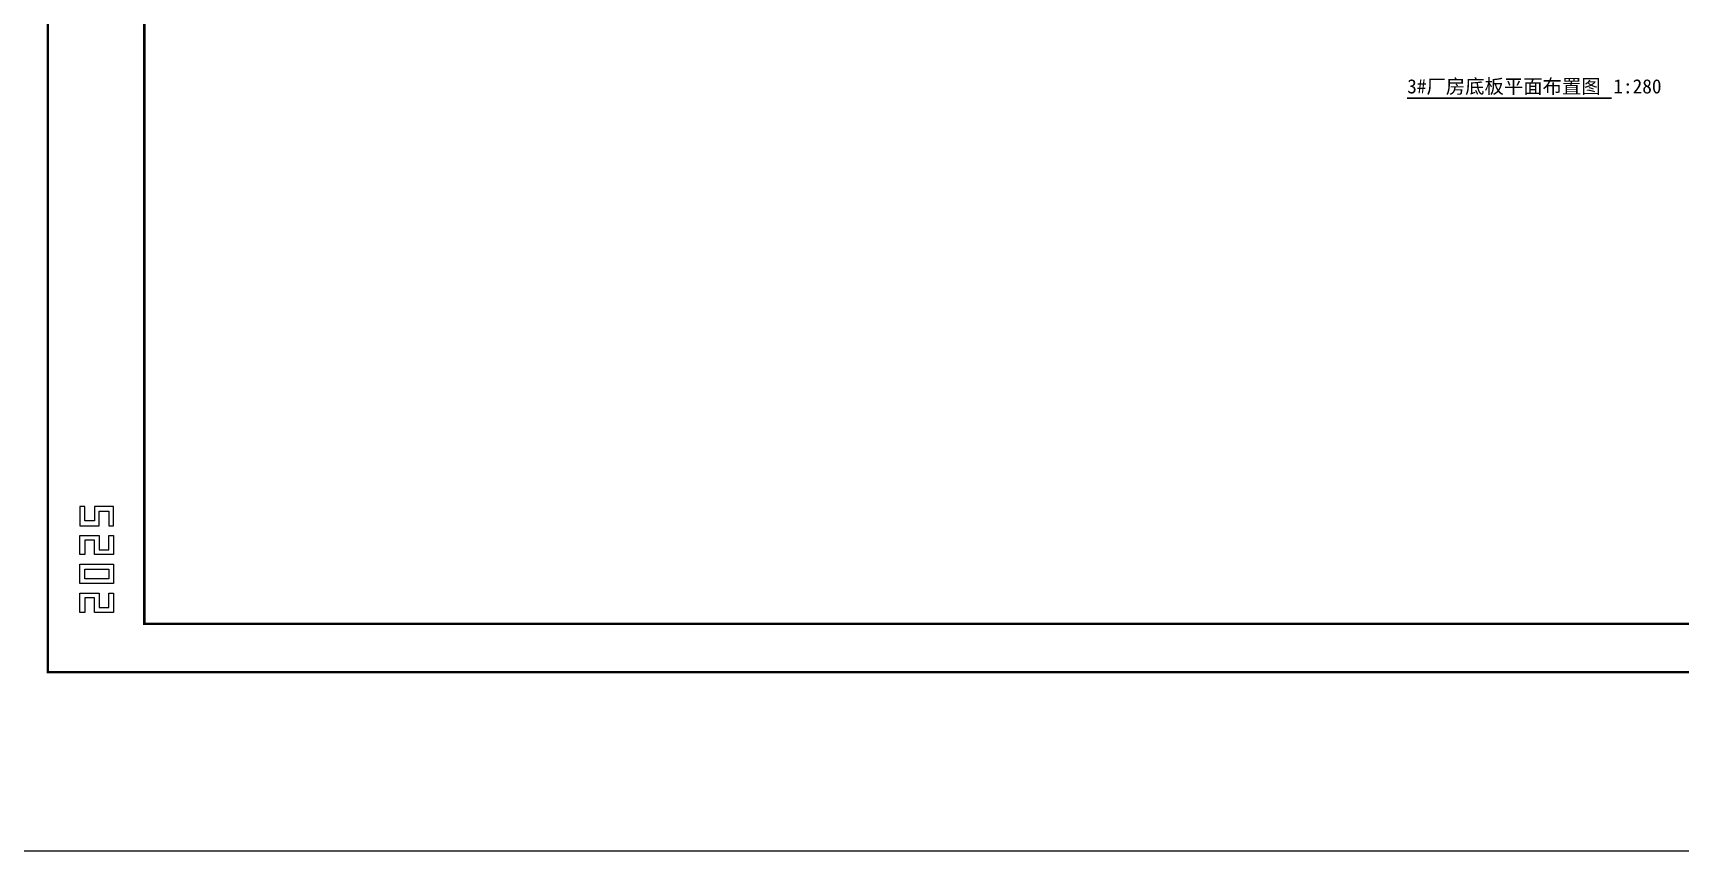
# Model space of a CAD drawing. Extents: x -599358 to 2865263, y -1062760 to 486533.
# Drawn here: x 2054712 to 2225619, y -977180 to -892293 of the extents above; entities that cross this region are included whole.
import ezdxf
from ezdxf.enums import TextEntityAlignment as Align

# ---------------------------------------------------------------- set-up
doc = ezdxf.new("R2010")
doc.units = 0
for name, color, linetype in [('0-cxFrame', 155, 'Continuous'), ('DIM_SYMB', 3, 'Continuous'), ('PUB_TEXT', 7, 'Continuous'), ('屋面板111', 6, 'Continuous')]:
    doc.layers.add(name, color=color, linetype=linetype)
doc.layers.add('0-cxText', color=131, linetype='Continuous', lineweight=25)
doc.styles.add('cx_tuming', font='simhei.ttf')
doc.styles.add('cx_tuqian1', font='宋体.shx')
doc.styles.add('黑体', font='simhei.ttf')

# ---------------------------------------------------------------- blocks, each defined once
blk = doc.blocks.new('TK22.A2 L(Dragon)')
at = {"layer": '0-cxFrame', "color": 7, "const_width": 0.5}
blk.add_lwpolyline([(0, 0), (-594, 0), (-594, 420), (0, 420)], close=True, dxfattribs=at)
at = {"layer": '0-cxFrame', "const_width": 0.5}
blk.add_lwpolyline([(-80, 10), (-574, 10), (-574, 410), (-80, 410)], close=True, dxfattribs=at)
at = {"layer": 'Defpoints', "color": 2}
for points in [[(-586.37, 34.37), (-587.37, 34.37), (-587.37, 30.37), (-583.37, 30.37), (-583.37, 33.37), (-581.37, 33.37), (-581.37, 30.37), (-580.37, 30.37), (-580.37, 34.37), (-584.37, 34.37), (-584.37, 31.37), (-586.37, 31.37), (-586.37, 34.37)], [(-586.37, 24.37), (-587.37, 24.37), (-587.37, 28.37), (-583.37, 28.37), (-583.37, 25.37), (-581.37, 25.37), (-581.37, 28.37), (-580.37, 28.37), (-580.37, 24.37), (-584.37, 24.37), (-584.37, 27.37), (-586.37, 27.37), (-586.37, 24.37)], [(-586.37, 12.37), (-587.37, 12.37), (-587.37, 16.37), (-583.37, 16.37), (-583.37, 13.37), (-581.37, 13.37), (-581.37, 16.37), (-580.37, 16.37), (-580.37, 12.37), (-584.37, 12.37), (-584.37, 15.37), (-586.37, 15.37), (-586.37, 12.37)]]:
    blk.add_lwpolyline(points, dxfattribs=at)
for points in [[(-587.37, 18.37), (-587.37, 22.37), (-580.37, 22.37), (-580.37, 18.37)], [(-586.37, 19.37), (-586.37, 21.37), (-581.37, 21.37), (-581.37, 19.37)]]:
    blk.add_lwpolyline(points, close=True, dxfattribs=at)
at = {"style": '黑体', "flags": 4}
blk.add_attdef('图幅', text='', height=3.3, dxfattribs=at).set_placement((-40, 3), align=Align.RIGHT)
at = {"layer": '0-cxText', "flags": 4}
for tag, height, style, p in [('建设单位', 3.5, 'cx_tuming', (-45, 240)), ('项目名称', 3.5, 'cx_tuming', (-45, 210)), ('子项名称', 3.5, 'cx_tuming', (-45, 180)), ('工程编号', 3.3, 'cx_tuqian1', (-35, 165)), ('图名1', 3.5, 'cx_tuming', (-45, 87)), ('图名2', 3.5, 'cx_tuming', (-45, 79)), ('图名3', 3.5, 'cx_tuming', (-45, 71)), ('出图日期', 3.3, 'cx_tuqian1', (-39, 60)), ('专业', 3.3, 'cx_tuqian1', (-55, 52)), ('图号', 3.3, 'cx_tuqian1', (-55, 44)), ('版次', 3.3, 'cx_tuqian1', (-20, 44))]:
    blk.add_attdef(tag, text='', height=height, dxfattribs=dict(at, style=style)).set_placement(p, align=Align.MIDDLE)
at = {"layer": 'Defpoints', "color": 6, "flags": 4}
for tag, height, style, p in [('tufu', 3.3, '黑体', (-12, 12)), ('dwfname', 4, 'cx_tuqian1', (-80, 3))]:
    blk.add_attdef(tag, text='', height=height, dxfattribs=dict(at, style=style)).set_placement(p, align=Align.RIGHT)

msp = doc.modelspace()

# ---------------------------------------------------------------- linework, layer by layer
at = {"layer": 'DIM_SYMB', "const_width": 196}
msp.add_lwpolyline([(2197303.2, -899064.1), (2218514.8, -899064.1)], dxfattribs=at)
at = {"layer": '屋面板111', "ltscale": 2500}
msp.add_lwpolyline([(-94863.2, -613531.4), (2392855.7, -613531.4), (2392855.7, -977180.1), (-94863.2, -977180.1)], close=True, dxfattribs=at)

# ---------------------------------------------------------------- block references
at = {"layer": '0-cxFrame', "xscale": 500, "yscale": 500, "zscale": 500}
msp.add_blockref('TK22.A2 L(Dragon)', (2353268.2, -958607), dxfattribs=at)

# ---------------------------------------------------------------- texts
at = {"layer": 'PUB_TEXT', "style": '黑体'}
for s, height, p in [('3#厂房底板平面布置图', 1472.068, (2197303.2, -898567.8)), ('1:280', 1472.07, (2218692.1, -898567.8))]:
    msp.add_text(s, height=height, dxfattribs=at).set_placement(p)

doc.saveas('drawing.dxf')
